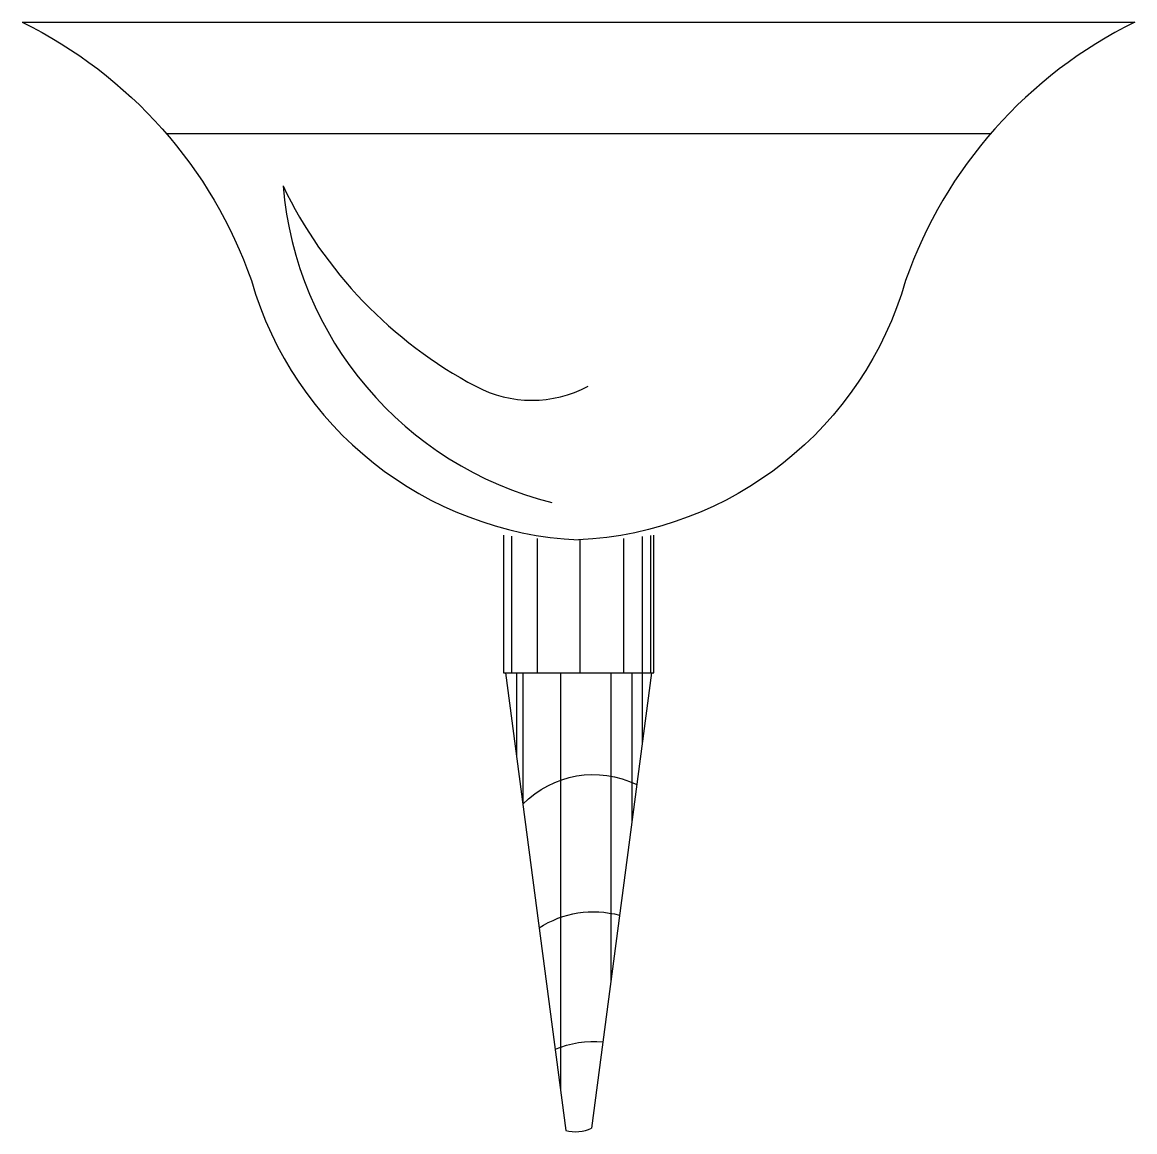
# Model space of a CAD drawing. Extents: x -76799 to -76508, y -37568 to -37277.
import ezdxf

# ---------------------------------------------------------------- set-up
doc = ezdxf.new("R2010")
doc.units = 0
doc.header["$MEASUREMENT"] = 0
doc.layers.add('3', color=3, linetype='CONTINUOUS')
doc.layers.add('4', color=4, linetype='CONTINUOUS')

msp = doc.modelspace()

# ---------------------------------------------------------------- linework, layer by layer
at = {"layer": '3'}
for p, q in [((-76671.14, -37412.08), (-76671.14, -37447.88)), ((-76636.86, -37412.19), (-76636.86, -37447.88)), ((-76634.66, -37411.92), (-76634.66, -37447.88)), ((-76664.4, -37412.73), (-76664.4, -37447.88)), ((-76653.17, -37413.12), (-76653.17, -37447.88)), ((-76641.78, -37412.66), (-76641.78, -37447.88)), ((-76673.17, -37447.88), (-76633.79, -37447.88)), ((-76669.77, -37447.88), (-76669.77, -37469.77)), ((-76668.12, -37447.88), (-76668.12, -37482.31)), ((-76658.25, -37447.88), (-76658.25, -37557.56)), ((-76645.08, -37447.88), (-76645.08, -37529.01)), ((-76639.6, -37447.88), (-76639.6, -37487.21)), ((-76636.86, -37447.88), (-76636.86, -37466.31))]:
    msp.add_line(p, q, dxfattribs=at)
msp.add_lwpolyline([(-76761.59, -37306.52), (-76545.49, -37306.52)], dxfattribs=at)
for points in [[(-76730.99, -37320.24, 0.160341), (-76680.49, -37372.79, 0.24864), (-76651.04, -37372.79, -1.661838)], [(-76730.99, -37320.24, 0.320625), (-76660.51, -37403.28, -8.074361)], [(-76668.12, -37482.36, -0.324465), (-76638.29, -37477.21, 1.723916)], [(-76663.86, -37514.8, -0.216662), (-76642.78, -37511.47, 1.723916)], [(-76659.69, -37546.59, -0.125018), (-76647.14, -37544.68, 1.723916)], [(-76656.9, -37567.86, 0.181972), (-76650.11, -37567.27, -1.009174)]]:
    msp.add_lwpolyline(points, format="xyb", dxfattribs=at)
at = {"layer": '4'}
for p, q in [((-76673.17, -37411.83), (-76673.17, -37447.88)), ((-76633.91, -37411.83), (-76633.91, -37447.88)), ((-76672.64, -37447.88), (-76656.9, -37567.86)), ((-76634.44, -37447.88), (-76650.11, -37567.27))]:
    msp.add_line(p, q, dxfattribs=at)
for points in [[(-76799.34, -37277.36), (-76507.74, -37277.36, 0.44958)], [(-76799.34, -37277.36, -0.196638), (-76739.27, -37345.08, 0.32071), (-76653.54, -37413.09)], [(-76507.74, -37277.36, 0.196638), (-76567.81, -37345.08, -0.32071), (-76653.54, -37413.09)]]:
    msp.add_lwpolyline(points, format="xyb", dxfattribs=at)

doc.saveas('drawing.dxf')
